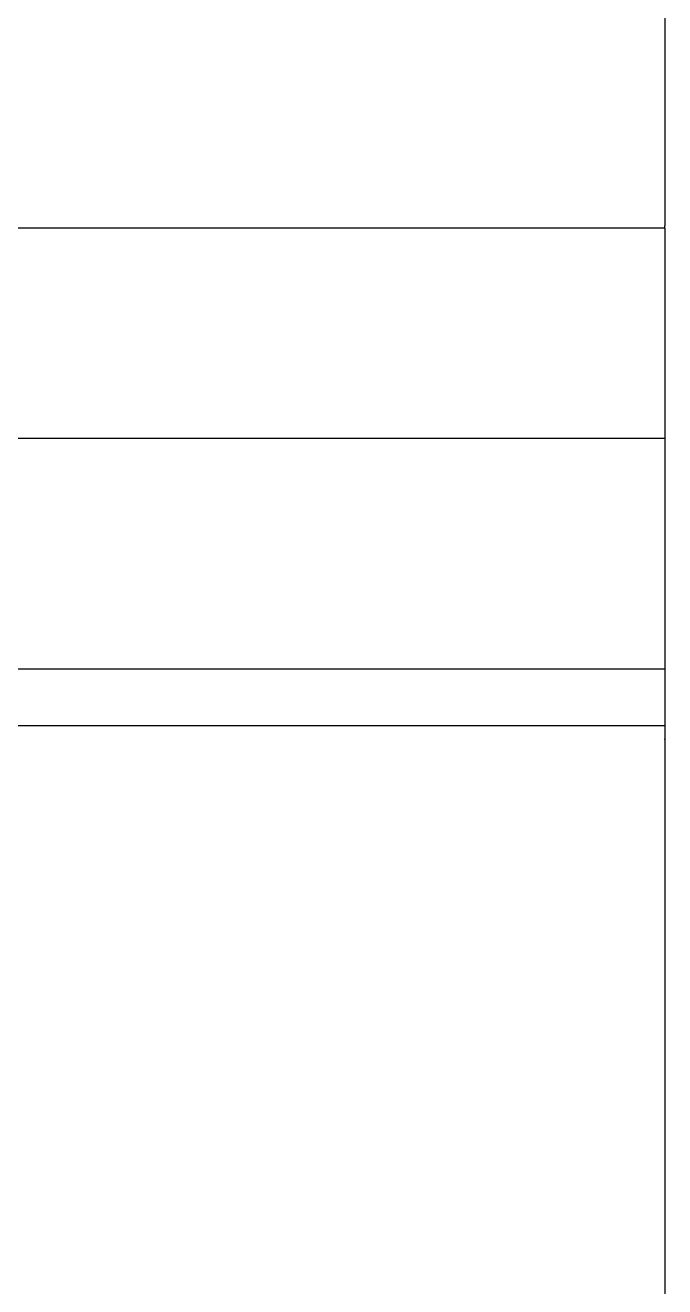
# Model space of a CAD drawing. Header units: millimetres. Extents: x 1359 to 3577, y 1333 to 3557.
# Drawn here: x 2940.89 to 2956.57, y 3300.04 to 3331 of the extents above; entities that cross this region are included whole.
import ezdxf

# ---------------------------------------------------------------- set-up
doc = ezdxf.new("R2010")
doc.units = ezdxf.units.MM

# ---------------------------------------------------------------- blocks, each defined once
blk = doc.blocks.new('6ES7590-1AB60-0AA0-montažna za 1500')
for p, q in [((46379.794, 47152.187), (46379.794, 47140.687)), ((46379.794, 47140.626), (46179.794, 47140.626)), ((46379.794, 47140.626), (46379.794, 47140.687)), ((46379.794, 47140.626), (46379.794, 47135.463)), ((46379.794, 47135.463), (46179.794, 47135.463)), ((46379.794, 47135.463), (46379.794, 47129.805)), ((46379.794, 47129.805), (46179.794, 47129.805)), ((46379.794, 47129.805), (46379.794, 47128.41)), ((46379.794, 47128.41), (46179.794, 47128.41)), ((46379.794, 47128.41), (46379.794, 47128.096)), ((46379.794, 47128.075), (46379.794, 47128.096)), ((46379.794, 47128.096), (46379.794, 47082.837))]:
    blk.add_line(p, q)

msp = doc.modelspace()

# ---------------------------------------------------------------- block references
msp.add_blockref('6ES7590-1AB60-0AA0-montažna za 1500', (-43423.223, -43814.604))

doc.saveas('drawing.dxf')
